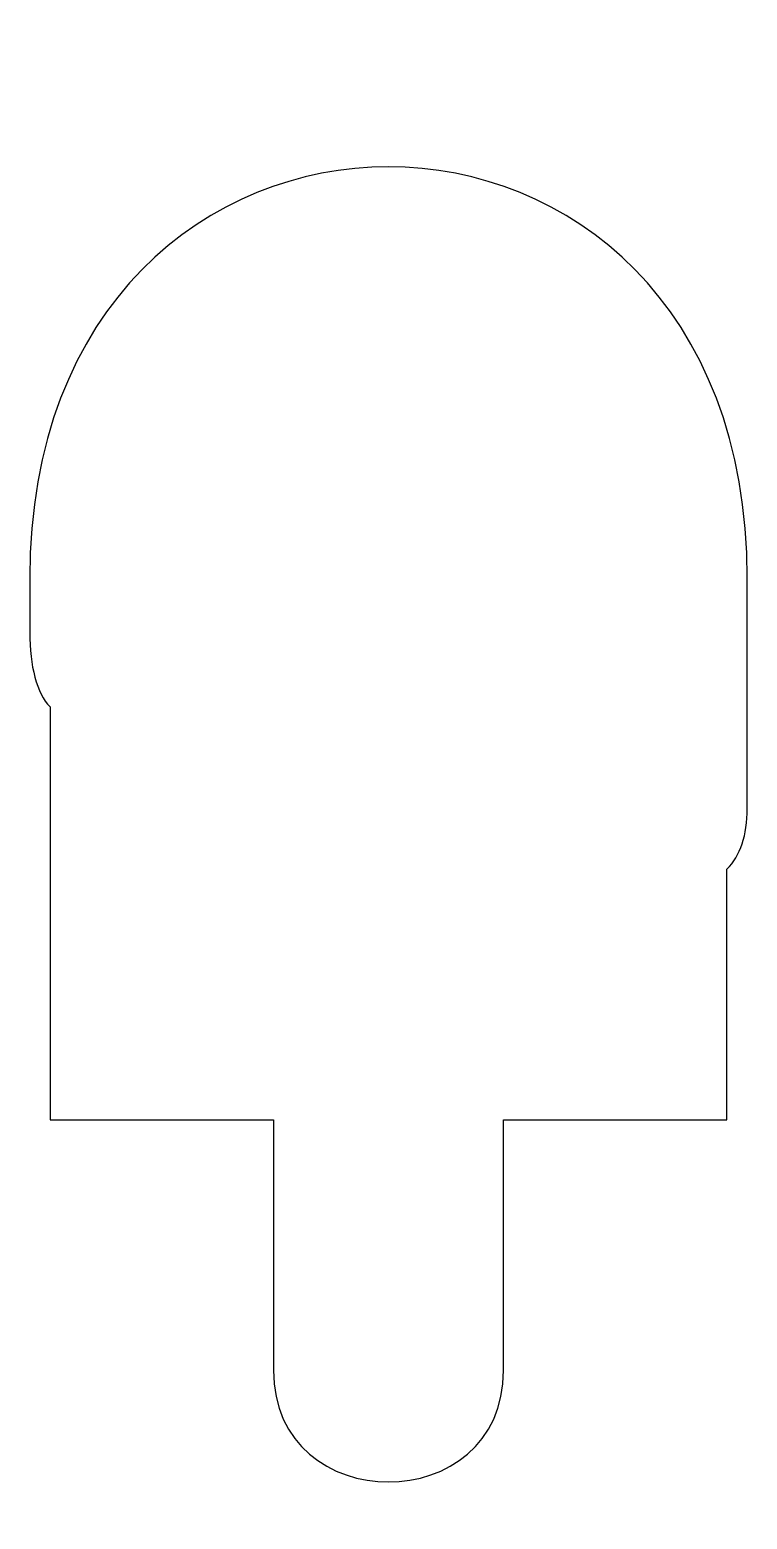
# Model space of a CAD drawing. Extents: x 0 to 55, y -3 to 110.
import ezdxf

# ---------------------------------------------------------------- set-up
doc = ezdxf.new("R2010")
doc.units = 0
doc.layers.get('0').update_dxf_attribs({"linetype": 'CONTINUOUS'})

msp = doc.modelspace()

# ---------------------------------------------------------------- linework, layer by layer
at = {"color": 7}
for p, q in [((0.256082, 68.629961), (0.256082, 64.53265)), ((54.545453, 51.216389), (54.545453, 68.629961)), ((1.792574, 58.898847), (1.792574, 27.656851)), ((1.792574, 58.898847), (1.792574, 58.898847)), ((53.008962, 27.656851), (53.008962, 46.606914)), ((1.792574, 27.656851), (18.693982, 27.656851)), ((18.693982, 27.656851), (18.693982, 8.706787)), ((36.107554, 8.706787), (36.107554, 27.656851)), ((36.107554, 27.656851), (53.008962, 27.656851))]:
    msp.add_line(p, q, dxfattribs=at)
for points in [[(54.545453, 68.629961), (54.545453, 110.115235), (0.256082, 110.115235), (0.256082, 68.629961)], [(0.256082, 64.53265), (0.256082, 61.971831), (0.768246, 59.923175), (1.792574, 58.898847)], [(53.008962, 46.606914), (54.033289, 47.631242), (54.545453, 49.167734), (54.545453, 51.216389)], [(18.693982, 8.706787), (18.693982, -2.560818), (36.107554, -2.560818), (36.107554, 8.706787)]]:
    msp.add_open_spline(points, degree=3, dxfattribs=at)

doc.saveas('drawing.dxf')
